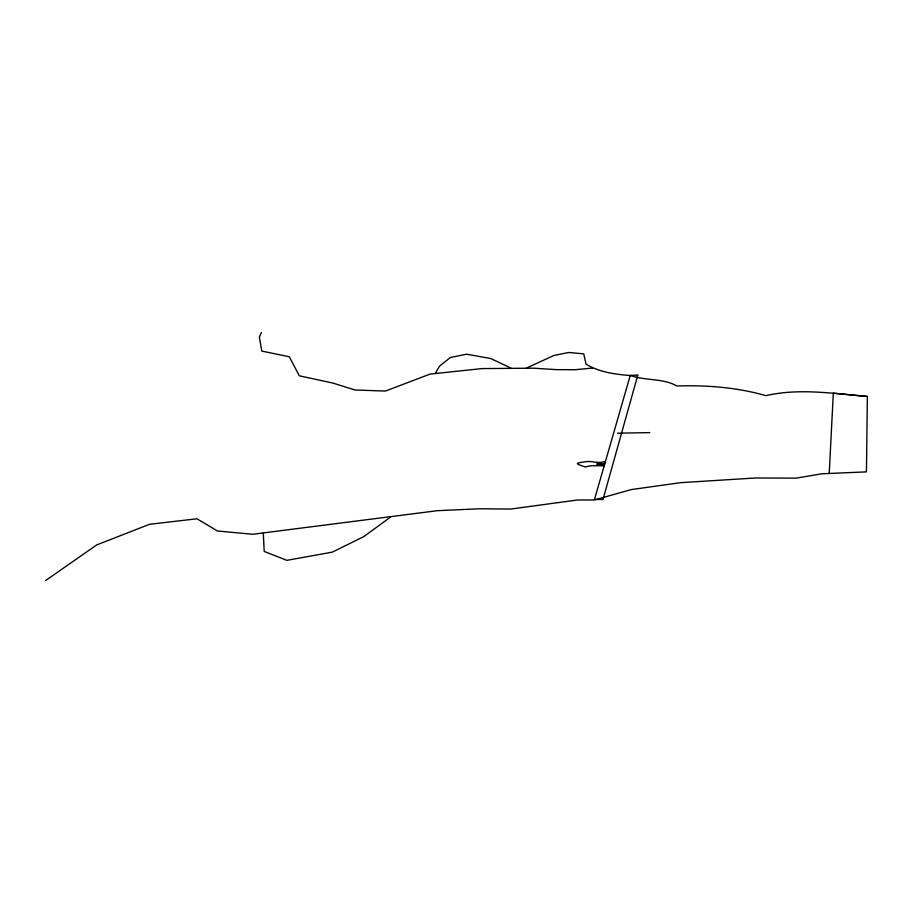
<?xml version="1.0" encoding="UTF-8"?>
<svg xmlns="http://www.w3.org/2000/svg" width="913" height="913" viewBox="0 0 913 913"><rect width="100%" height="100%" fill="white"/><g stroke="black" fill="none" stroke-linecap="round" stroke-linejoin="round"><path stroke-width="1.37" d="M526.39 368.099L553.906 355.454L568.776 352.486L583.727 353.856L586.032 364.15C599.248 372.264 615.442 374.398 630.689 375.563C645.788 380.949 662.884 378.016 676.932 385.994C706.959 385.012 736.962 387.397 765.95 395.649C799.297 387.899 833.706 393.663 867.35 396.459L866.448 471.873L822.031 473.767L796.125 478.15L755.371 477.99L680.584 482.669L631.305 489.573L594.329 499.97L577.358 500.016L510.618 509.066L479.667 508.769L437.395 510.687L252.718 534.276L217.442 530.989L196.968 518.778L149.515 524.302L96.698 544.924L45.65 580.531M829.232 473.459L833.318 393.149L867.35 396.459M261.449 332.469L259.372 337.068L261.757 351.071L289.318 356.766L299.293 375.791L332.56 382.992L355.089 389.999L385.434 391.061L430.012 374.102L482.064 368.578L533.843 368.19L556.599 369.651L575.373 369.697L592.663 368.065M435.284 373.451L439.575 366.102L450.349 357.531L466.532 354.198L490.783 358.535L510.938 368.087M390.57 517.066L363.762 536.627L332.321 552.137L286.853 560.342L264.199 551.429L263.309 532.998M604.189 465.79L591.042 465.744L585.05 466.954C579.025 464.58 572.303 463.348 583.361 462.092C592.491 459.981 595.949 464.249 605.445 461.453M617.565 433.184L649.782 432.614M604.783 463.747L596.714 464.009L604.52 464.66M637.788 375.152L603.002 499.468L594.477 499.491L630.267 375.38L637.788 375.152"/></g></svg>
